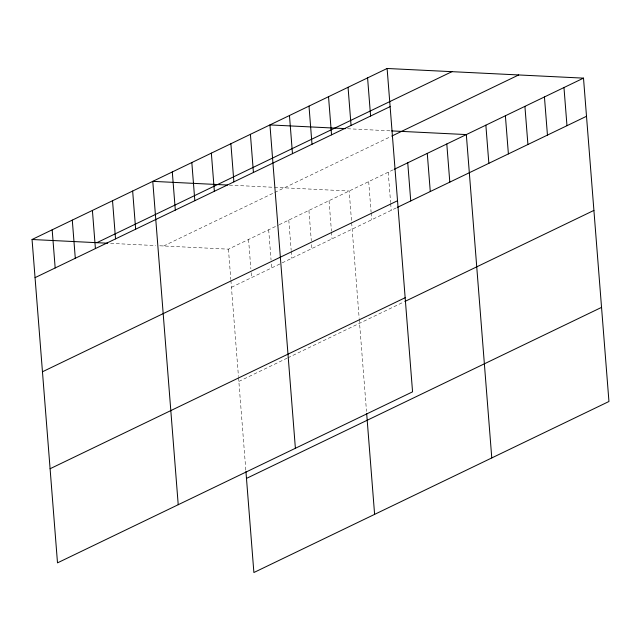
<?xml version="1.0" encoding="UTF-8"?>
<svg xmlns="http://www.w3.org/2000/svg" width="641" height="641" viewBox="0 0 641 641"><rect width="100%" height="100%" fill="white"/><g stroke="black" fill="none" stroke-linecap="round" stroke-linejoin="round"><path stroke-width="0.48" stroke-dasharray="3.21 2.4" d="M163.631 245.976L273.851 192.885M274.725 192.46L390.874 136.517M159.705 245.783L228.436 249.165L278.298 225.143M279.172 224.719L393.542 169.633M231.441 287.304L281.303 263.291M282.176 262.866L396.547 207.78M238.845 381.427L286.96 358.255M287.833 357.83L403.95 301.903M347.518 128.737L390.722 130.86M229.366 185.121L273.547 187.292M274.532 187.34L349.161 191.01L359.184 318.377M110.605 243.364L155.771 245.591M388.214 172.205L390.601 202.524M390.681 203.501L391.218 210.352M368.687 181.611L371.075 211.931M371.147 212.908L371.692 219.751M359.256 319.362L366.508 411.434M329.041 200.705L331.429 231.024M331.501 232.002L332.038 238.853M308.922 210.392L311.302 240.72M311.614 244.63L311.919 248.54M288.795 220.087L291.182 250.407M291.262 251.384L291.799 258.235M268.675 229.782L271.063 260.102M271.375 264.012L271.68 267.922M248.556 239.47L250.863 268.811M251.176 272.729L251.56 277.617M228.436 249.165L230.824 279.484M230.904 280.462L238.46 376.523M238.54 377.509L245.936 471.544"/><path stroke-width="0.96" d="M387.116 68.483L412.564 391.835L57.498 562.862L32.05 239.502L387.116 68.483L583.502 78.138L608.95 401.498L253.884 572.517L245.936 471.544M96.855 242.691L451.921 71.672M35.055 277.649L390.113 106.63M391.755 136.092L518.697 74.949M394.431 169.208L583.502 78.138M42.458 371.772L397.524 200.745M397.428 207.355L586.507 116.285M50.094 468.739L405.152 297.72M404.84 301.478L593.911 210.408M246.481 478.402L601.546 307.376M345.555 128.641L269.941 124.923L295.389 448.275M391.699 130.908L466.327 134.578L491.775 457.93M227.403 185.025L152.774 181.355L178.222 504.715M32.05 239.502L107.656 243.219M563.976 87.545L566.973 125.692M544.441 96.951L547.446 135.099M524.915 106.358L527.92 144.505M505.388 115.765L508.393 153.912M485.862 125.171L488.859 163.319M446.801 143.985L449.806 182.132M427.275 153.391L430.279 191.539M407.748 162.798L410.745 200.945M367.589 77.89L370.586 116.037M348.055 87.296L351.06 125.444M366.66 413.397L374.608 514.37M328.529 96.703L331.533 134.85M309.002 106.11L311.999 144.257M289.468 115.516L292.472 153.664M250.415 134.322L253.419 172.469M230.888 143.728L233.885 181.876M211.354 153.135L214.358 191.282M191.827 162.542L194.832 200.689M172.301 171.948L175.305 210.096M132.655 191.05L135.652 229.198M112.528 200.737L115.532 238.885M92.408 210.432L95.413 248.58M72.289 220.119L75.293 258.267M52.169 229.815L55.174 267.962"/></g></svg>
